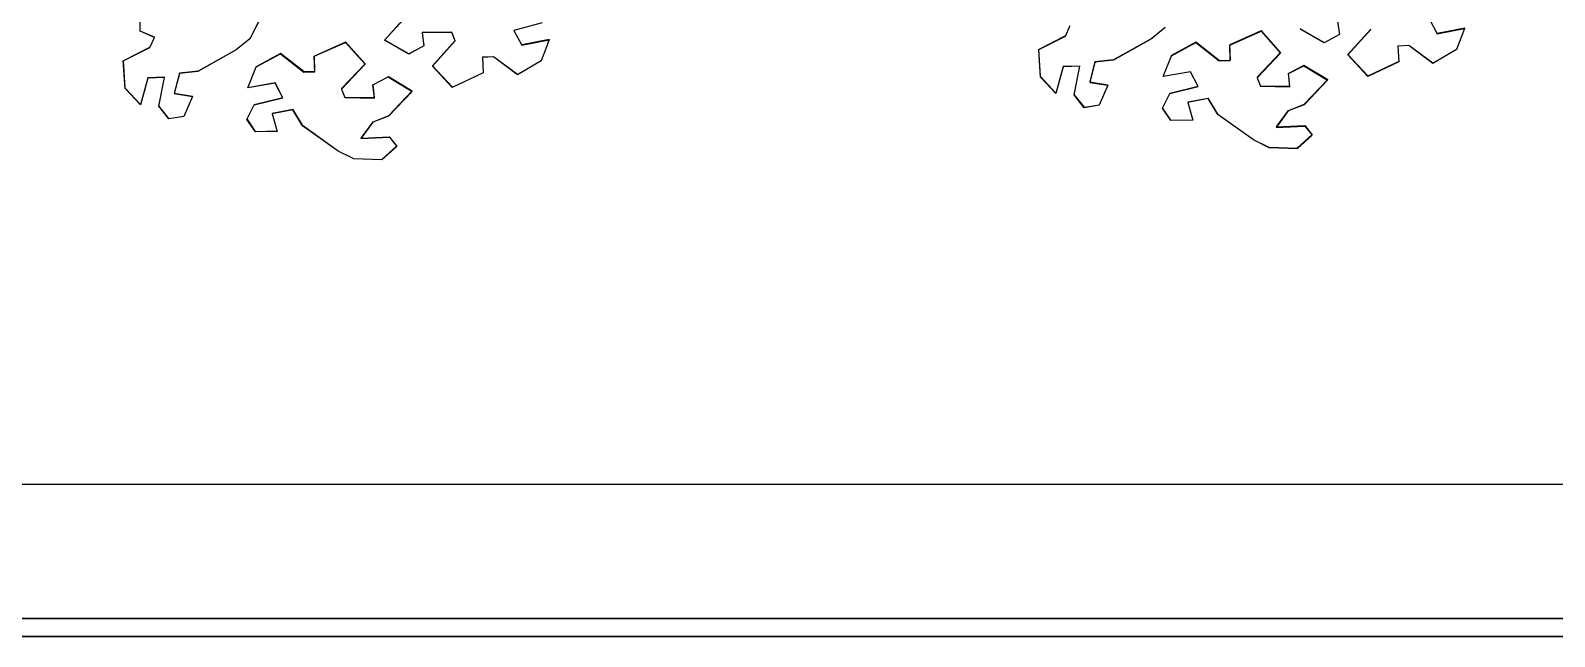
# Model space of a CAD drawing. Header units: centimetres. Extents: x -3096 to 17897, y -3131 to 15798.
# Drawn here: x 2906.1 to 3076.3, y 4126.3 to 4194 of the extents above; entities that cross this region are included whole.
import ezdxf

# ---------------------------------------------------------------- set-up
doc = ezdxf.new("R2010")
doc.units = ezdxf.units.CM
doc.layers.add('A-ANNO SYMB', color=3, linetype='Continuous', lineweight=13)
doc.layers.add('alberi', color=74, linetype='Continuous')
doc.layers.add('Riempimenti', color=4, linetype='Continuous')

msp = doc.modelspace()

# ---------------------------------------------------------------- linework, layer by layer
msp.add_lwpolyline([(3144.47, 4143.3), (3144.47, 4143.3), (2794.47, 4143.3), (2794.47, 4518.3)])
at = {"layer": 'A-ANNO SYMB'}
for points in [[(2932.03, 4195.92), (2930.6, 4193.14), (2929.08, 4191.91), (2924.82, 4189.51), (2922.74, 4189.29), (2922.17, 4187.03), (2924.2, 4186.7), (2923.23, 4184.47), (2921.56, 4184.2), (2920.43, 4185.62), (2920.43, 4185.62), (2921.07, 4188.83), (2919.22, 4188.77), (2918.39, 4185.76), (2916.67, 4187.6), (2916.48, 4190.68), (2919.46, 4192.2), (2919.94, 4193.31), (2918.35, 4194), (2918.35, 4194), (2918.41, 4197.83)], [(2960.09, 4194.08), (2960.97, 4192.45), (2964.03, 4193.05), (2963.15, 4190.69), (2960.48, 4189.14), (2957.79, 4191.13), (2956.58, 4191.07), (2956.68, 4189.34), (2956.68, 4189.34), (2953.22, 4187.69), (2950.99, 4190.09), (2953.54, 4192.92), (2953.15, 4193.86), (2949.86, 4193.83), (2950.05, 4192.36), (2948.36, 4191.44), (2945.66, 4192.98), (2948.21, 4195.81)], [(3052.07, 4195.09), (3052.27, 4193.62), (3050.58, 4192.7), (3047.87, 4194.25)], [(3062.31, 4195.34), (3063.19, 4193.71), (3066.25, 4194.31), (3065.36, 4191.95), (3062.69, 4190.4), (3060.01, 4192.39), (3058.8, 4192.33), (3058.89, 4190.6), (3058.89, 4190.6), (3055.43, 4188.95), (3053.2, 4191.35), (3055.76, 4194.18)], [(3032.82, 4194.4), (3031.3, 4193.17), (3027.04, 4190.77), (3024.96, 4190.55), (3024.39, 4188.29), (3026.42, 4187.96), (3025.44, 4185.73), (3023.78, 4185.46), (3022.65, 4186.88), (3022.65, 4186.88), (3023.28, 4190.09), (3021.43, 4190.03), (3020.61, 4187.02), (3018.89, 4188.87), (3018.69, 4191.94), (3021.67, 4193.46), (3022.16, 4194.57)]]:
    msp.add_lwpolyline(points, dxfattribs=at)
for points in [[(3047.55, 4180.87), (3044.43, 4180.99), (3042.67, 4181.85), (3038.7, 4184.69), (3037.61, 4186.48), (3035.33, 4186.04), (3035.89, 4184.06), (3033.45, 4184), (3032.51, 4185.4), (3033.31, 4187.02), (3033.31, 4187.02), (3036.49, 4187.81), (3035.65, 4189.46), (3032.58, 4188.93), (3033.52, 4191.27), (3036.23, 4192.75), (3038.86, 4190.69), (3040.08, 4190.72), (3040.02, 4192.46), (3040.02, 4192.46), (3043.52, 4194.02), (3045.69, 4191.57), (3043.07, 4188.8), (3043.44, 4187.84), (3046.73, 4187.8), (3046.57, 4189.27), (3048.28, 4190.15), (3050.95, 4188.54), (3048.32, 4185.78), (3046.54, 4185.09), (3045.2, 4183.26), (3048.42, 4183.4), (3049.22, 4182.39)], [(2945.34, 4179.61), (2942.22, 4179.73), (2940.46, 4180.59), (2936.48, 4183.43), (2935.4, 4185.22), (2933.11, 4184.78), (2933.67, 4182.8), (2931.24, 4182.74), (2930.29, 4184.14), (2931.1, 4185.76), (2931.1, 4185.76), (2934.27, 4186.54), (2933.44, 4188.2), (2930.36, 4187.67), (2931.31, 4190.01), (2934.01, 4191.49), (2936.65, 4189.43), (2937.86, 4189.46), (2937.81, 4191.2), (2937.81, 4191.2), (2941.3, 4192.76), (2943.47, 4190.3), (2940.85, 4187.54), (2941.22, 4186.58), (2944.51, 4186.54), (2944.36, 4188.01), (2946.07, 4188.89), (2948.73, 4187.28), (2946.11, 4184.52), (2944.32, 4183.83), (2942.99, 4182), (2946.21, 4182.14), (2947, 4181.13)]]:
    msp.add_lwpolyline(points, close=True, dxfattribs=at)
at = {"layer": 'alberi'}
for points in [[(2932.02, 4195.86), (2930.6, 4193.09), (2929.08, 4191.85), (2924.81, 4189.46), (2922.74, 4189.23), (2922.16, 4186.97), (2924.19, 4186.64), (2923.22, 4184.41), (2921.56, 4184.14), (2920.43, 4185.56), (2920.43, 4185.56), (2921.06, 4188.77), (2919.21, 4188.71), (2918.38, 4185.71), (2916.67, 4187.55), (2916.47, 4190.63), (2919.45, 4192.14), (2919.94, 4193.26), (2918.34, 4193.94), (2918.34, 4193.94), (2918.41, 4197.77)], [(2963.24, 4194.88), (2960.09, 4194.02), (2960.96, 4192.39), (2964.02, 4192.99), (2963.14, 4190.63), (2960.47, 4189.09), (2957.79, 4191.08), (2956.57, 4191.02), (2956.67, 4189.28), (2956.67, 4189.28), (2953.21, 4187.64), (2950.98, 4190.03), (2953.53, 4192.86), (2953.14, 4193.81), (2949.85, 4193.77), (2950.04, 4192.3), (2948.35, 4191.39), (2945.65, 4192.93), (2948.2, 4195.75)], [(3052.06, 4195.04), (3052.26, 4193.57), (3050.57, 4192.65), (3047.87, 4194.19)], [(3062.3, 4195.28), (3063.18, 4193.65), (3066.24, 4194.25), (3065.35, 4191.89), (3062.69, 4190.35), (3060, 4192.34), (3058.79, 4192.28), (3058.88, 4190.54), (3058.88, 4190.54), (3055.43, 4188.9), (3053.2, 4191.29), (3055.75, 4194.12)], [(3032.81, 4194.35), (3031.29, 4193.11), (3027.03, 4190.72), (3024.95, 4190.49), (3024.38, 4188.23), (3026.41, 4187.9), (3025.43, 4185.67), (3023.77, 4185.4), (3022.64, 4186.82), (3022.64, 4186.82), (3023.28, 4190.03), (3021.43, 4189.97), (3020.6, 4186.97), (3018.88, 4188.81), (3018.69, 4191.89), (3021.67, 4193.4), (3022.15, 4194.52)]]:
    msp.add_lwpolyline(points, dxfattribs=at)
for points in [[(3047.54, 4180.82), (3044.43, 4180.93), (3042.67, 4181.79), (3038.69, 4184.64), (3037.61, 4186.43), (3035.32, 4185.99), (3035.88, 4184.01), (3033.44, 4183.95), (3032.5, 4185.34), (3033.31, 4186.97), (3033.31, 4186.97), (3036.48, 4187.75), (3035.65, 4189.4), (3032.57, 4188.88), (3033.51, 4191.21), (3036.22, 4192.69), (3038.85, 4190.64), (3040.07, 4190.66), (3040.02, 4192.4), (3040.02, 4192.4), (3043.51, 4193.96), (3045.68, 4191.51), (3043.06, 4188.75), (3043.43, 4187.79), (3046.72, 4187.74), (3046.57, 4189.22), (3048.28, 4190.09), (3050.94, 4188.48), (3048.32, 4185.72), (3046.53, 4185.04), (3045.2, 4183.2), (3048.41, 4183.35), (3049.21, 4182.34)], [(2945.33, 4179.56), (2942.21, 4179.67), (2940.45, 4180.53), (2936.48, 4183.38), (2935.39, 4185.16), (2933.1, 4184.73), (2933.66, 4182.75), (2931.23, 4182.69), (2930.28, 4184.08), (2931.09, 4185.71), (2931.09, 4185.71), (2934.27, 4186.49), (2933.43, 4188.14), (2930.36, 4187.62), (2931.3, 4189.95), (2934.01, 4191.43), (2936.64, 4189.37), (2937.85, 4189.4), (2937.8, 4191.14), (2937.8, 4191.14), (2941.3, 4192.7), (2943.47, 4190.25), (2940.85, 4187.48), (2941.21, 4186.53), (2944.51, 4186.48), (2944.35, 4187.96), (2946.06, 4188.83), (2948.72, 4187.22), (2946.1, 4184.46), (2944.32, 4183.78), (2942.98, 4181.94), (2946.2, 4182.09), (2947, 4181.08)]]:
    msp.add_lwpolyline(points, close=True, dxfattribs=at)
at = {"layer": 'Riempimenti'}
for p, q in [((2794.47, 4128.3), (3144.47, 4128.3)), ((3144.47, 4128.3), (2794.47, 4128.3)), ((2796.47, 4128.3), (3144.47, 4128.3)), ((2794.47, 4126.3), (3144.47, 4126.3)), ((2794.47, 4126.3), (3144.47, 4126.3)), ((3144.47, 4126.3), (2794.47, 4126.3))]:
    msp.add_line(p, q, dxfattribs=at)

doc.saveas('drawing.dxf')
